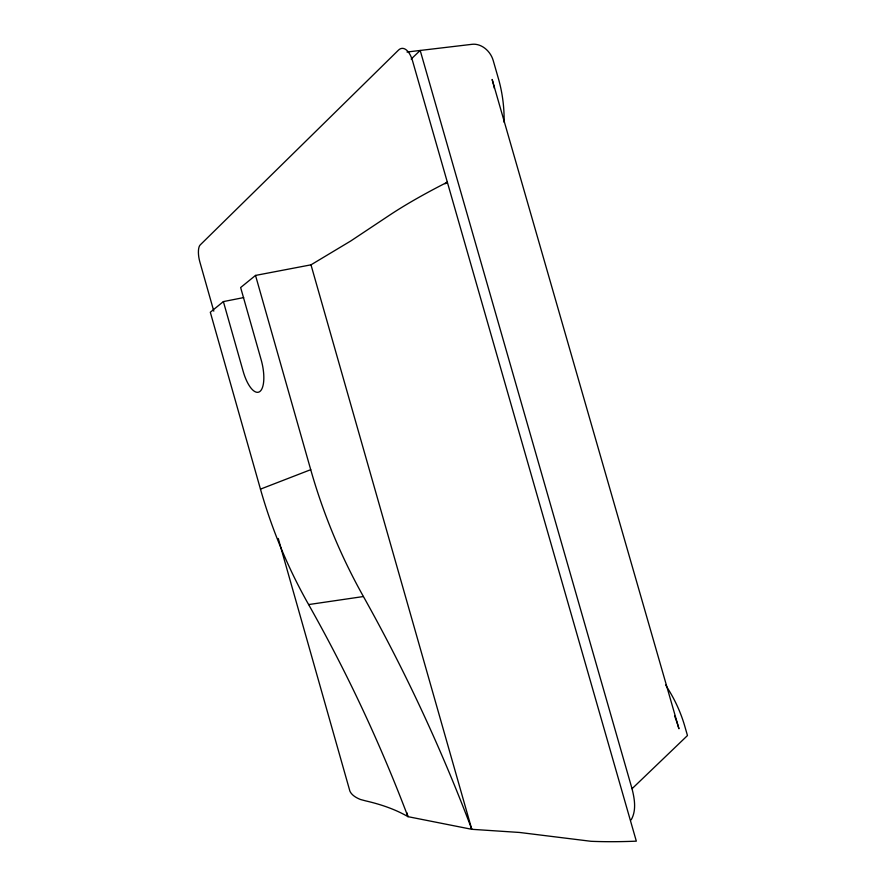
<?xml version="1.0" encoding="UTF-8"?>
<svg xmlns="http://www.w3.org/2000/svg" width="886" height="886" viewBox="0 0 886 886"><rect width="100%" height="100%" fill="white"/><g stroke="black" fill="none" stroke-linecap="round" stroke-linejoin="round"><path stroke-width="1.33" d="M631.22 819.805C636.58 810.325 634.575 798.784 632.028 788.739L420.197 50.458L411.182 59.03M632.028 788.739L687.47 735.546L684.823 726.354A79.142 42.007 66 0 0 668.443 689.574A86.33 51 65.9 0 1 665.729 685.022M243.683 297.585L223.383 301.594L210.314 312.249L260.462 489.138A430.973 351.587 71.7 0 0 308.627 604.573C347.057 672.618 380.271 743.575 407.959 816.659L471.784 829.307L519.539 832.463L590.962 841.29A303.566 71.013 -12.4 0 0 636.325 841.157L412.522 60.78A20.577 9.923 84.1 0 0 398.49 50.114L200.192 244.946A13.899 4.906 78.6 0 0 199.837 261.891L213.803 311.141M445.093 183.801L447.341 182.173A337.189 58.421 -18.6 0 0 388.976 215.575L350.723 241.003L310.986 264.836L255.522 275.424L240.638 287.54L261.193 359.938A27.222 10.156 77 0 1 259.576 391.701A27.222 10.156 77 0 1 243.196 371.455L223.383 301.594M260.462 489.138L310.72 469.68L255.522 275.424M308.627 604.573L363.426 596.533C405.29 671.289 441.516 749.157 471.784 829.307L310.986 264.836M406.995 52.019L472.172 44.3A19.426 15.439 56.7 0 1 493.214 60.514L498.419 78.621A79.142 41.077 83.9 0 1 504.123 118.403A86.54 49.915 84.5 0 0 504.2 122.412M406.818 812.661L407.959 816.659A2286.334 379.939 -27.3 0 0 365.752 800.9L360.58 799.526A255.899 49.151 -14.7 0 1 349.881 791.087L278.27 538.511M363.426 596.533A467.985 370.414 71.7 0 1 310.72 469.68M674.611 716.01A79.319 41.797 66.1 0 1 678.942 728.768L492.14 79.452A79.319 40.878 83.8 0 1 494.41 88.456"/></g></svg>
